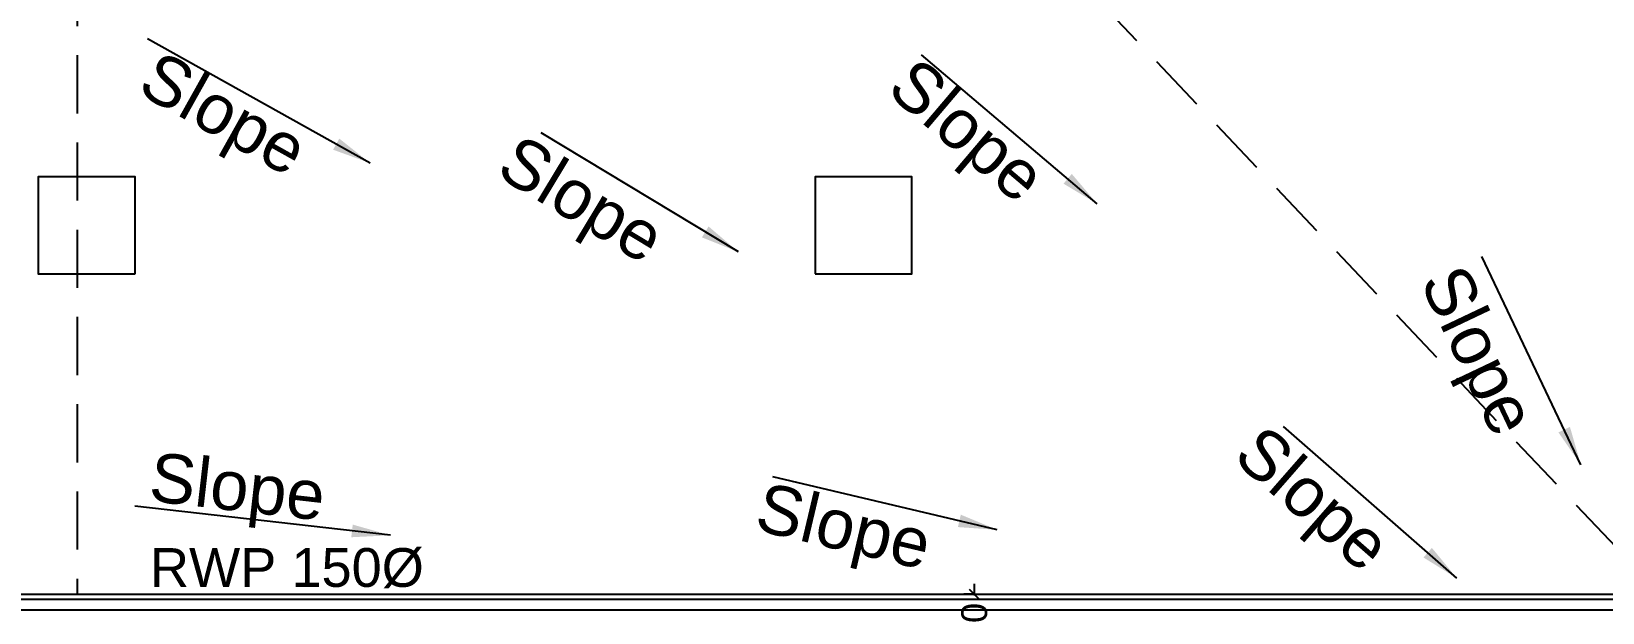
# Model space of a CAD drawing. Extents: x 7897917 to 8423973, y -6487334 to -6173396.
# Drawn here: x 8234937 to 8247094, y -6439152 to -6434656 of the extents above; entities that cross this region are included whole.
import ezdxf

# ---------------------------------------------------------------- set-up
doc = ezdxf.new("R2010")
doc.units = 0
doc.header["$LTSCALE"] = 600
doc.header["$MEASUREMENT"] = 0
doc.header["$PDMODE"] = 35
doc.linetypes.add('HIDDEN', pattern=[0.375, 0.25, -0.125])
doc.layers.get('0').update_dxf_attribs({"linetype": 'CONTINUOUS'})
doc.layers.get('Defpoints').update_dxf_attribs({"linetype": 'CONTINUOUS'})
for name, color, linetype in [('A-text', 7, 'CONTINUOUS'), ('LA-column', 3, 'CONTINUOUS'), ('LINE', 8, 'CONTINUOUS'), ('RAINWATER PIPE', 53, 'CONTINUOUS'), ('Ridge', 53, 'CONTINUOUS'), ('S-Col-Hatch', 30, 'CONTINUOUS'), ('Valley', 7, 'CONTINUOUS'), ('Working Dim', 5, 'CONTINUOUS')]:
    doc.layers.add(name, color=color, linetype=linetype)
doc.styles.add('ari', font='arial.ttf')
doc.styles.add('ARIAL', font='arial.ttf')
doc.styles.add('ROMANS', font='romans.shx')
doc.dimstyles.new('int. dim', dxfattribs={"dimtxt": 450, "dimasz": 80, "dimexe": 80, "dimexo": 0, "dimgap": 70, "dimtad": 0, "dimdec": 0, "dimzin": 12, "dimdsep": 46, "dimtxsty": 'ari', "dimblk": 'OBLIQUE', "dimcen": 2, "dimdle": 80, "dimclrd": 256, "dimclre": 256, "dimclrt": 6, "dimadec": 0, "dimazin": 0, "dimtfac": 1, "dimtdec": 0, "dimtix": 1, "dimtmove": 2, "dimatfit": 3, "dimfxl": 1, "dimtolj": 1, "dimtzin": 0, "dimlwd": -1, "dimlwe": -1, "dimarcsym": 0})
doc.dimstyles.new('MM', dxfattribs={"dimscale": 0, "dimtxt": 200, "dimasz": 150, "dimexe": 40, "dimexo": 50, "dimgap": 50, "dimtad": 1, "dimdec": 0, "dimzin": 0, "dimdsep": 46, "dimtxsty": 'ROMANS', "dimblk": 'OBLIQUE', "dimcen": 0.09, "dimdle": 40, "dimclrd": 5, "dimclre": 5, "dimclrt": 6, "dimadec": 0, "dimazin": 0, "dimtfac": 1, "dimtdec": 0, "dimtofl": 0, "dimtmove": 0, "dimatfit": 3, "dimfxl": 1, "dimfrac": 2, "dimtolj": 1, "dimtzin": 0, "dimarcsym": 0})

# ---------------------------------------------------------------- blocks, each defined once
blk = doc.blocks.new('A$C2D12074D')
at = {"layer": 'S-Col-Hatch', "color": 8, "linetype": 'Continuous'}
for p, q in [((-18048, -38, -17), (0, -38, -17)), ((-18048, -121, -17), (0, -121, -17))]:
    blk.add_line(p, q, dxfattribs=at)
at = {"layer": 'S-Col-Hatch', "linetype": 'Continuous'}
blk.add_lwpolyline([(-18048, 0), (0, 0), (0, -8590), (-18048, -8590)], close=True, dxfattribs=at)
blk = doc.blocks.new('_Oblique')
at = {"color": 0, "linetype": 'ByBlock', "lineweight": -2}
blk.add_line((-0.5, -0.5), (0.5, 0.5), dxfattribs=at)
blk = doc.blocks.new('*D2739')
at = {"layer": 'Defpoints', "color": 0, "transparency": 16777216}
for p in [(8242233, -6439010, 3), (8242233, -6439010), (8242233, -6439610, 3)]:
    blk.add_point(p, dxfattribs=at)
at = {"layer": 'Working Dim', "transparency": 16777216}
for p, q in [((8242233, -6439010), (8242153, -6439010)), ((8242233, -6439010), (8242233, -6438930)), ((8242233, -6439010), (8242233, -6439019)), ((8242233, -6439610), (8242153, -6439610)), ((8242233, -6439610), (8242233, -6439601)), ((8242233, -6439610), (8242233, -6439690))]:
    blk.add_line(p, q, dxfattribs=at)
at = {"layer": 'Working Dim', "transparency": 16777216, "xscale": 80, "yscale": 80, "zscale": 80}
for p, rotation in [((8242233, -6439010), 270), ((8242233, -6439610), 90)]:
    blk.add_blockref('_Oblique', p, dxfattribs=dict(at, rotation=rotation))
at = {"layer": 'Working Dim', "color": 6, "transparency": 16777216, "insert": (8242233, -6439310), "char_height": 200, "attachment_point": 5, "rotation": 90, "style": 'ari'}
blk.add_mtext('\\A1;600', dxfattribs=at)

msp = doc.modelspace()

# ---------------------------------------------------------------- linework, layer by layer
at = {"layer": 'LA-column', "color": 8, "flags": 128}
for points, elevation in [([(8235739.798, -6436530.071), (8235739.798, -6435780.071), (8234989.798, -6435780.071), (8234989.798, -6436530.071)], 10.117), ([(8241000.299, -6436530.033), (8241750.299, -6436530.033), (8241750.299, -6435780.033), (8241000.299, -6435780.033)], 13.156)]:
    msp.add_lwpolyline(points, close=True, dxfattribs=dict(at, elevation=elevation))
at = {"layer": 'Ridge', "linetype": 'HIDDEN', "ltscale": 3}
msp.add_line((8235289.708, -6426064.964, 2.894), (8235289.708, -6439010.005, 2.894), dxfattribs=at)
at = {"layer": 'Valley', "linetype": 'HIDDEN', "ltscale": 3, "elevation": 2.894}
msp.add_lwpolyline([(8235289.708, -6426064.964), (8247544.209, -6439010.005), (8260032.21, -6426064.922)], dxfattribs=at)

# ---------------------------------------------------------------- block references
at = {"layer": 'LINE'}
msp.add_blockref('A$C2D12074D', (8252437.848, -6439010.005, 2.894), dxfattribs=at)

# ---------------------------------------------------------------- texts
at = {"layer": 'A-text', "color": 0, "lineweight": 15, "style": 'ARIAL'}
for rotation, p in [(330.7902868, (8235742.349, -6435123.333, 2.894)), (319.6801988, (8241541.868, -6435123.71, 2.894)), (328.8670815, (8238517.811, -6435762.365, 2.894)), (295.4049875, (8245676.279, -6436589.961, 2.894)), (318.8321555, (8244221.705, -6437962.511, 2.894)), (353.4694108, (8235835.666, -6438286.433, 2.894)), (346.7118512, (8240519.549, -6438509.245, 2.894))]:
    msp.add_text('Slope', height=380.16, rotation=rotation, dxfattribs=at).set_placement(p)
at = {"layer": 'RAINWATER PIPE', "color": 6, "style": 'ARIAL'}
msp.add_text('RWP 150%%C', height=300, dxfattribs=at).set_placement((8235854.374, -6438952.934, 2.596))

# ---------------------------------------------------------------- dimensions: what is measured, and where the dimension line sits
at = {"layer": 'Working Dim', "color": 7}
dim = msp.add_linear_dim(base=(8242233.202, -6439010.005), p1=(8242233.202, -6439610.005, 2.894), p2=(8242233.202, -6439010.005, 2.894), angle=90, dimstyle='int. dim', override={"dimtxt": 200, "dimarcsym": 1}, dxfattribs=at)
dim.commit()
dim.dimension.update_dxf_attribs({"geometry": '*D2739', "text_midpoint": (8242233.202, -6439310.005)})

# ---------------------------------------------------------------- leaders
at = {"layer": 'A-text', "color": 0, "lineweight": 15}
for points in [[(8237557.121, -6435674.214, 2.894), (8235835.682, -6434711.751, 2.894)], [(8243183.942, -6435990.056, 2.894), (8241824.694, -6434836.522, 2.894)], [(8240407.774, -6436361.775, 2.894), (8238881.794, -6435440.049, 2.894)], [(8246925.985, -6438007.765, 2.894), (8246161.161, -6436397.411, 2.894)], [(8245966.774, -6438885.85, 2.894), (8244624.748, -6437712.325, 2.894)], [(8242409.083, -6438511.23, 2.894), (8240674.065, -6438101.468, 2.894)], [(8237715.584, -6438554.105, 2.894), (8235737.615, -6438327.674, 2.894)]]:
    msp.add_leader(points, dimstyle='MM', override={"dimscale": 1, "dimasz": 300, "dimtad": 0}, dxfattribs=at)

doc.saveas('drawing.dxf')
